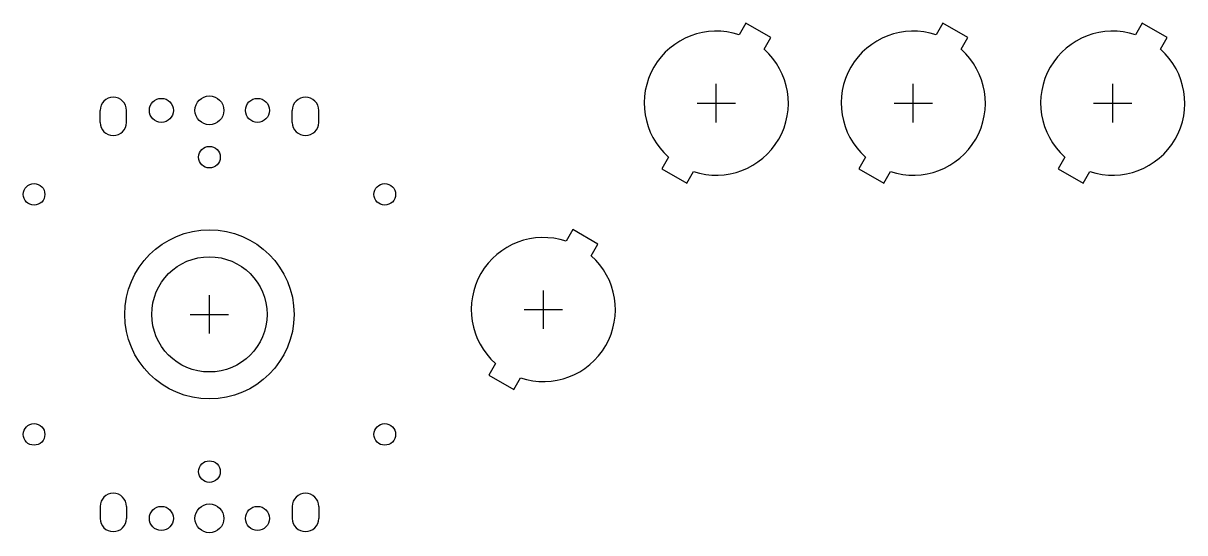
# Model space of a CAD drawing. Header units: millimetres. Extents: x -39 to 203, y -46 to 61.
import ezdxf

# ---------------------------------------------------------------- set-up
doc = ezdxf.new("R2010")
doc.units = ezdxf.units.MM
for name, color, linetype in [('BUTTONS', 1, 'Continuous'), ('GL_PLATE_HOLES', 2, 'Continuous'), ('JOYSTICK_BORE_24', 5, 'Continuous'), ('JOYSTICK_BORE_35.25', 3, 'Continuous'), ('REFERENCE', 8, 'Continuous')]:
    doc.layers.add(name, color=color, linetype=linetype)

msp = doc.modelspace()

# ---------------------------------------------------------------- linework, layer by layer
at = {"layer": 'BUTTONS'}
for points in [[(110.25, 58.23, 0.816497), (95.55, 32.77), (94.15, 30.34), (99.35, 27.34), (100.75, 29.77, 0.816497), (115.45, 55.23), (116.85, 57.66), (111.65, 60.66)], [(151.25, 58.23, 0.816497), (136.55, 32.77), (135.15, 30.34), (140.35, 27.34), (141.75, 29.77, 0.816497), (156.45, 55.23), (157.85, 57.66), (152.65, 60.66)], [(192.75, 58.23, 0.816497), (178.05, 32.77), (176.65, 30.34), (181.85, 27.34), (183.25, 29.77, 0.816497), (197.95, 55.23), (199.35, 57.66), (194.15, 60.66)], [(74.25, 15.23, 0.816497), (59.55, -10.23), (58.15, -12.66), (63.35, -15.66), (64.75, -13.23, 0.816497), (79.45, 12.23), (80.85, 14.66), (75.65, 17.66)]]:
    msp.add_lwpolyline(points, format="xyb", close=True, dxfattribs=at)
at = {"layer": 'GL_PLATE_HOLES'}
for p, q in [((-22.75, 40), (-22.75, 42.5)), ((-17.25, 40), (-17.25, 42.5)), ((17.25, 40), (17.25, 42.5)), ((22.75, 40), (22.75, 42.5)), ((-22.75, -40), (-22.75, -42.5)), ((-17.25, -40), (-17.25, -42.5)), ((17.25, -40), (17.25, -42.5)), ((22.75, -40), (22.75, -42.5))]:
    msp.add_line(p, q, dxfattribs=at)
for centre, radius in [((-10, 42.5), 2.5), ((0, 42.5), 3), ((10, 42.5), 2.5), ((0, 32.75), 2.25), ((-36.5, 25), 2.25), ((36.5, 25), 2.25), ((-36.5, -25), 2.25), ((36.5, -25), 2.25), ((0, -32.75), 2.25), ((-10, -42.5), 2.5), ((0, -42.5), 3), ((10, -42.5), 2.5)]:
    msp.add_circle(centre, radius, dxfattribs=at)
for centre, start, end in [((-20, 42.5), 0, 180), ((20, 42.5), 0, 180), ((-20, 40), 180, 360), ((20, 40), 180, 360), ((-20, -40), 0, 180), ((20, -40), 0, 180), ((-20, -42.5), -180, 0), ((20, -42.5), -180, 0)]:
    msp.add_arc(centre, 2.75, start, end, dxfattribs=at)
at = {"layer": 'JOYSTICK_BORE_24'}
msp.add_circle((0, 0), 12, dxfattribs=at)
at = {"layer": 'JOYSTICK_BORE_35.25'}
msp.add_circle((0, 0), 17.62, dxfattribs=at)
at = {"layer": 'REFERENCE'}
for p, q in [((105.5, 40), (105.5, 48)), ((146.5, 40), (146.5, 48)), ((188, 40), (188, 48)), ((101.5, 44), (109.5, 44)), ((142.5, 44), (150.5, 44)), ((184, 44), (192, 44)), ((69.5, -3), (69.5, 5)), ((0, -4), (0, 4)), ((-4, 0), (4, 0)), ((65.5, 1), (73.5, 1))]:
    msp.add_line(p, q, dxfattribs=at)

doc.saveas('drawing.dxf')
